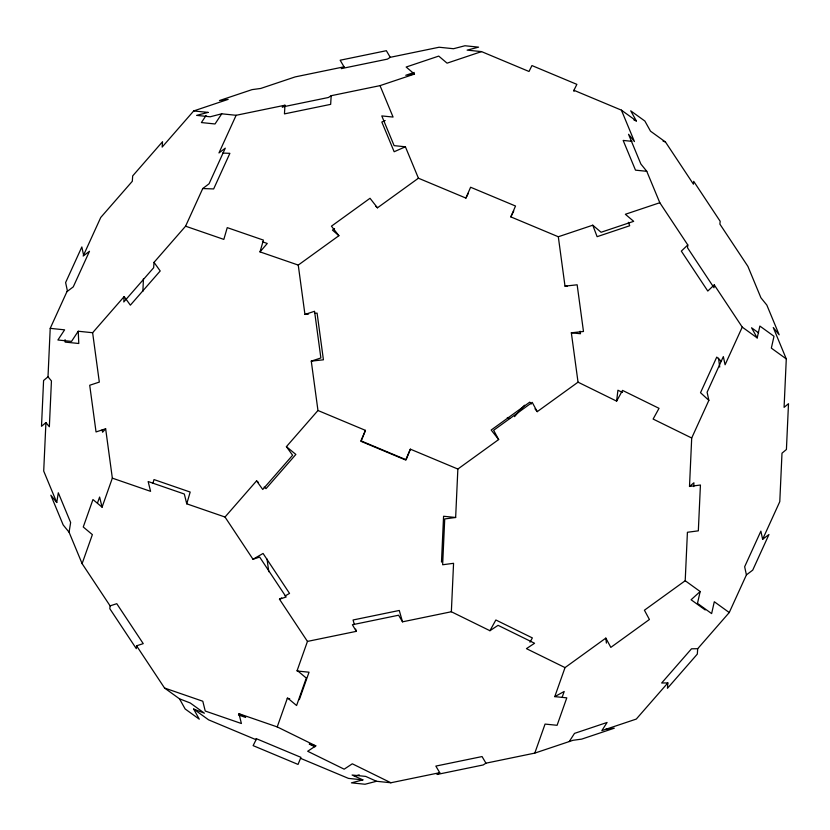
<?xml version="1.0" encoding="UTF-8"?>
<svg xmlns="http://www.w3.org/2000/svg" width="830" height="830" viewBox="0 0 830 830"><rect width="100%" height="100%" fill="white"/><g stroke="black" fill="none" stroke-linecap="round" stroke-linejoin="round"><path stroke-width="1.25" d="M83.591 255.101L81.838 246.956L65.612 282.563L67.365 290.708L50.215 328.358L48.005 376.81L43.585 380.503L41.5 426.319L45.92 422.626L43.71 471.077L56.751 502.503L58.308 492.792L70.633 522.516L69.077 532.217L82.108 563.643L110.1 605.869L109.83 608.712L136.296 648.645L136.566 645.813L143.237 643.634L116.771 603.69L110.1 605.869M142.874 291.34L143.455 278.589M441.487 562.076L443.573 516.26L455.649 517.484L457.859 469.043L498.654 439.547L493.643 430.272L532.227 402.384L537.238 411.659L578.033 382.174L571.341 332.809L583.48 331.481L577.151 284.794L565.002 286.122L558.31 236.758L510.824 216.879L515.523 206.027L470.6 187.238L465.91 198.079L418.424 178.211L405.393 146.786L394.115 145.644L381.79 115.92L393.067 117.061L380.026 85.635L331.18 95.709L328.421 97.494L282.21 107.018L284.97 105.223L284.451 113.886L330.662 104.362L331.18 95.709M390.256 57.312L386.355 50.703L340.155 60.227L344.045 66.825L341.286 68.62L387.496 59.106L390.256 57.312L439.101 47.237L453.502 48.721L464.966 45.754L478.588 47.154L467.124 50.132L481.525 51.605L529.011 71.484L531.957 65.57L576.871 84.37L573.924 90.283L621.411 110.151L634.442 141.577L628.538 134.284L640.864 164.008L646.767 171.302L659.809 202.728L687.79 244.954L681.326 251.117L707.793 291.05L714.257 284.887L742.248 327.113L725.088 364.764L723.335 356.61L707.108 392.217L708.862 400.371L691.701 438.012L689.502 486.463L700.427 485.011L698.331 530.837L687.416 532.279L685.207 580.73L644.412 610.216L649.413 619.491L610.828 647.39L605.827 638.114L565.033 667.6L526.438 648.645L534.572 643.26L498.073 625.332L489.939 630.717L451.354 611.752L453.564 563.311L442.639 564.763L444.724 518.937L455.649 517.484M693.745 486.588L693.922 482.77L689.502 486.463M633.975 120.039L636.361 120.952L630.717 110.826L644.858 121.035L650.502 131.171L665.452 141.972L693.434 184.187L693.704 181.355L720.17 221.288L719.901 224.131L747.892 266.357L760.923 297.783L766.837 305.077L779.163 334.801L773.249 327.497L786.29 358.923L784.08 407.374L788.5 403.681L786.415 449.497L781.995 453.19L779.785 501.642L762.635 539.293L760.882 531.138L744.655 566.745L746.409 574.9L729.248 612.54L697.698 648.707L697.314 654.092L667.465 688.298L667.849 682.914L661.655 683.007L691.504 648.801L697.698 648.707M154.027 262.363L160.211 270.964L130.362 305.17L124.178 296.569L123.805 301.954L153.643 267.748L154.027 262.363L185.578 226.196L202.738 188.545L209.056 183.783L225.283 148.165L218.964 152.938L236.125 115.297L284.97 105.223M687.79 244.954L687.53 247.786L713.997 287.73L714.257 284.887M578.033 382.174L616.617 401.129L617.925 390.225L622.49 392.466M685.207 580.73L700.157 591.531L697.49 603.379L711.632 613.588L714.298 601.74L729.248 612.54M742.248 327.113L757.199 337.914L759.865 326.065L774.006 336.285L771.34 348.123L786.29 358.923M152.979 483.102L154.007 479.574L190.184 492.055L186.76 503.831L225.013 517.028L252.994 559.254L259.666 557.075L286.143 597.009L279.461 599.187L307.453 641.414L296.995 670.982L309.03 672.207L299.319 699.659M418.424 178.211L377.474 207.811L370.024 198.287L331.44 226.175L338.889 235.699L298.25 265.081L260.008 251.884L263.421 240.109L227.244 227.628L223.83 239.393L185.578 226.196M97.494 503.011L99.61 497.046L102.08 507.172L92.96 499.546L83.259 526.998L92.369 534.624L82.108 563.643M102.08 507.172L112.341 478.142L105.649 428.778L96.041 431.942L89.713 385.255L99.32 382.091L92.628 332.726L124.178 296.569M605.589 729.363L614.293 728.19L581.706 739.115L573.001 740.298L534.8 753.101L485.955 763.175L482.054 756.566L435.843 766.09L439.744 772.689L390.899 782.763L352.304 763.808L344.17 769.182L307.671 751.254L315.805 745.869L277.22 726.914L287.481 697.895L296.59 705.521L306.301 678.068L297.192 670.443M534.8 753.101L545.061 724.082L557.096 725.296L566.797 697.843L554.772 696.629L565.033 667.6M562.086 697.449L564.192 691.483L554.772 696.629M298.25 265.081L304.942 314.446L314.549 311.281L320.878 357.969L311.271 361.133L317.963 410.497L365.449 430.365L361.226 440.969L406.14 459.768L410.362 449.165L457.859 469.043M365.449 430.365L360.76 441.218L405.673 460.017L410.362 449.165M465.91 198.079L468.369 193.151M510.824 216.879L513.77 210.965M256.076 739.717L253.129 745.63L298.043 764.43L300.927 757.344L256.014 738.555L256.076 739.717L208.589 719.849L193.639 709.048L199.283 719.174L185.142 708.965L179.498 698.829L164.548 688.029L136.566 645.813M489.939 630.717L495.863 619.989L532.362 637.917L529.996 642.213M616.617 401.129L622.531 390.401L659.03 408.329L653.117 419.057L691.701 438.012M569.255 741.553L574.495 733.388L607.083 722.463L601.843 730.628L636.288 719.071L667.849 682.914M206.099 115.453L201.4 122.56L215.022 123.971L221.724 113.814M92.628 332.726L78.228 331.243L71.525 341.4L57.903 339.999L64.605 329.842L50.215 328.358M260.008 251.884L267.26 243.47L262.446 241.8M344.045 66.825L295.2 76.9L260.745 88.447L252.04 89.63L219.452 100.555L228.157 99.372L193.712 110.93L162.151 147.086L162.535 141.702L132.686 175.908L132.302 181.293L100.752 217.46L83.166 256.045L89.484 251.272L73.258 286.879L66.939 291.652M225.013 517.028L256.563 480.861L258.452 482.417M256.563 480.861L262.747 489.472L292.596 455.265L286.412 446.654L317.963 410.497M514.527 416.65L524.487 405.227M105.649 428.778L102.557 432.233L102.215 429.712M700.157 591.531L691.089 599.758L705.23 609.967M762.635 539.293L768.954 534.52L752.727 570.127L746.409 574.9M334.552 228.603L332.467 230.107L338.889 235.699M439.744 772.689L436.985 774.483L483.195 764.959L485.955 763.175M252.994 559.254L263.069 553.454L289.535 593.398L285.064 595.971M279.461 599.187L281.702 597.901M385.203 120.526L381.831 122.02L394.157 151.745L405.393 146.786M414.222 72.438L405.777 75.271L414.481 74.088L406.15 67.033L438.738 56.098L447.069 63.163L481.525 51.605M380.026 85.635L414.481 74.088M558.31 236.758L592.765 225.2L601.096 232.265L633.684 221.34L625.353 214.275L659.809 202.728M354.42 776.403L359.172 774.805M208.071 112.403L196.606 115.38L210.218 116.781L221.683 113.803L236.125 115.297M376.498 781.279L365.708 776.413L352.096 775.013L362.876 779.878L351.412 782.846L365.034 784.246L376.498 781.279L390.899 782.763M307.453 641.414L356.298 631.35L355.655 629.078M356.298 631.35L352.397 624.741L398.608 615.217L402.509 621.826L451.354 611.752M304.942 314.446L308.584 314.041M314.663 313.387L317.091 313.118L323.42 359.805L311.271 361.133M222.606 153.073L229.879 153.332L213.652 188.939L202.738 188.545M631.941 141.328L623.164 140.436L635.5 170.16L646.767 171.302M565.002 286.122L567.295 286.35M571.341 332.809L580.492 333.733L580.149 331.212M287.284 698.435L289.691 698.684M193.712 110.93L208.102 112.413M362.876 779.878L348.476 778.395L300.989 758.516M315.805 745.869L309.217 744.033L314.912 746.834M663.056 141.142L665.452 141.972M112.341 478.142L150.583 491.339L148.145 481.535L184.322 494.026L186.76 503.831M164.548 688.029L202.8 701.236L205.238 711.03L241.406 723.521L238.967 713.717L277.22 726.914M238.449 714.952L245.68 717.442L238.967 713.717M179.498 698.829L190.246 702.979L204.388 713.188L193.639 709.048M507.286 417.521L509.662 418.507M621.411 110.151L636.361 120.952M758.62 332.882L751.555 327.777L757.199 337.914M286.412 446.654L295.864 454.435L266.015 488.642L264.127 487.086M375.648 206.214L377.474 207.811M721.384 361.351L716.747 357.097L700.52 392.704L708.862 400.371M48.005 376.81L51.439 380.929L49.354 426.755L45.92 422.626M56.751 502.503L50.838 495.199L63.163 524.923L69.077 532.217M531.273 404.034L529.779 402.135L491.194 430.023L498.654 439.547M534.997 408.806L537.238 411.659M628.393 222.316L629.7 225.75L597.112 236.675L592.765 225.2M402.509 621.826L399.272 610.465L353.072 619.989L354.358 624.534M718.521 358.187L719.724 367.047M267.053 559.067L268.764 571.725M605.827 638.114L606.408 643.105M573.924 90.283L573.987 91.445M78.228 331.243L78.788 343.495L65.176 342.095L65.062 339.646"/></g></svg>
